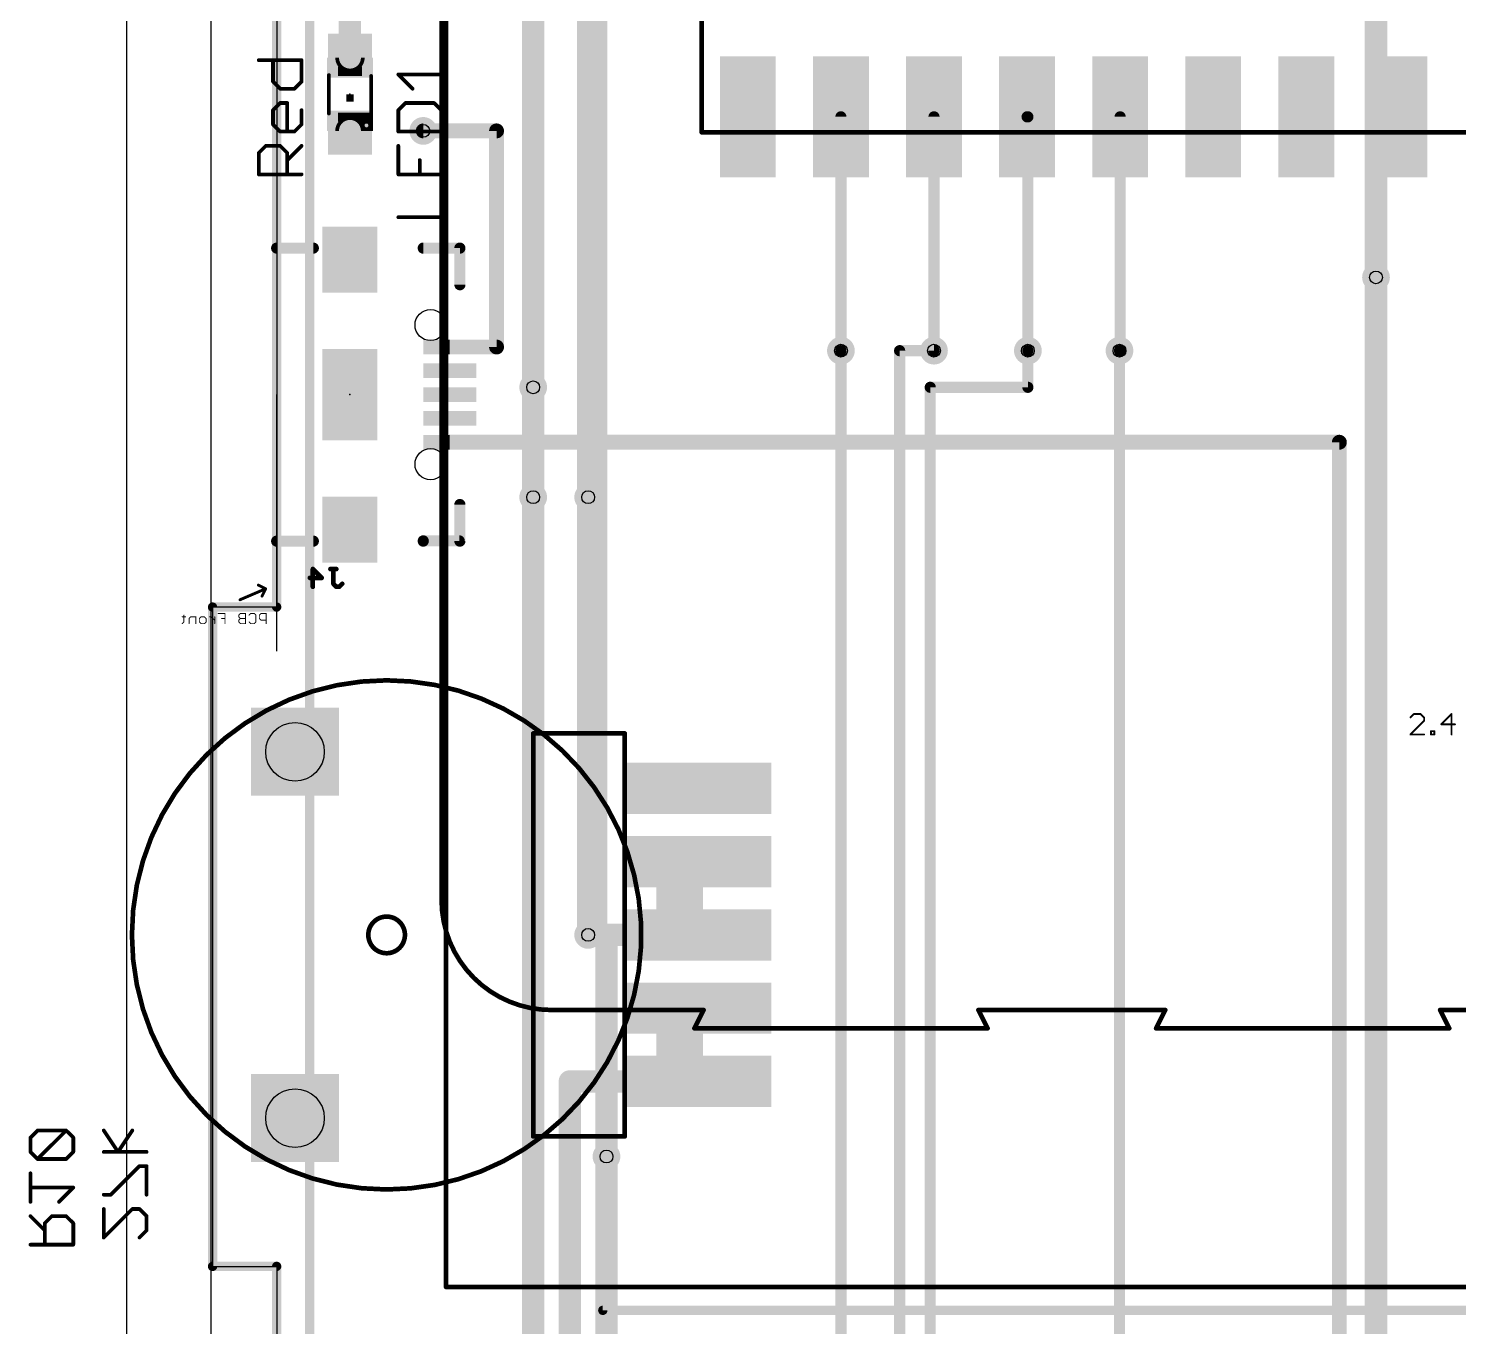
# Model space of a CAD drawing. Extents: x -7 to 74, y -4 to 123.
# Drawn here: x -6.77 to 32.25, y 64.36 to 99.79 of the extents above; entities that cross this region are included whole.
import ezdxf

# ---------------------------------------------------------------- set-up
doc = ezdxf.new("R2010")
doc.units = 0
for name, color, linetype in [('1', 14, 'CONTINUOUS'), ('16', 5, 'CONTINUOUS'), ('17', 94, 'CONTINUOUS'), ('18', 94, 'CONTINUOUS'), ('20', 178, 'CONTINUOUS'), ('21', 250, 'CONTINUOUS'), ('22', 250, 'CONTINUOUS'), ('23', 178, 'CONTINUOUS'), ('24', 178, 'CONTINUOUS'), ('25', 250, 'CONTINUOUS'), ('26', 250, 'CONTINUOUS'), ('27', 250, 'CONTINUOUS'), ('28', 250, 'CONTINUOUS'), ('44', 250, 'CONTINUOUS'), ('51', 214, 'CONTINUOUS'), ('52', 6, 'CONTINUOUS')]:
    doc.layers.add(name, color=color, linetype=linetype)

# ---------------------------------------------------------------- blocks, each defined once
blk = doc.blocks.new('RECT')
blk.add_solid([(-0.5, -0.5), (0.5, -0.5), (-0.5, 0.5), (0.5, 0.5)])
blk = doc.blocks.new('SQUAREP')
blk.add_solid([(-0.5, -0.5), (0.5, -0.5), (-0.5, 0.5), (0.5, 0.5)])
blk = doc.blocks.new('ROUNDP')
at = {"const_width": 0.5}
blk.add_lwpolyline([(0, -0.25, 1), (0, 0.25, 1), (0, -0.25)], format="xyb", dxfattribs=at)
blk = doc.blocks.new('ROUNDV')
at = {"const_width": 0.5}
blk.add_lwpolyline([(0, -0.25, 1), (0, 0.25, 1), (0, -0.25)], format="xyb", dxfattribs=at)

msp = doc.modelspace()

# ---------------------------------------------------------------- linework, layer by layer
at = {"layer": '1'}
for points, const_width in [([(0, 114), (0, 84)], 0.254), ([(30, 93), (30, 109)], 0.6096), ([(8.5, 87), (8.5, 103)], 0.6096), ([(2, 101), (2, 99.05)], 0.6096), ([(15.398, 91), (15.398, 53)], 0.3048), ([(17, 52), (17, 91)], 0.3048), ([(17, 91), (17.938, 91)], 0.3048), ([(20.5, 90), (20.5, 91)], 0.3048), ([(23, 91), (23, 51)], 0.3048), ([(7, 90), (7, 87)], 0.6096), ([(17.835, 40.875), (17.835, 90)], 0.3048), ([(17.835, 90), (20.5, 90)], 0.3048), ([(0, 84), (-1.75, 84)], 0.254), ([(-1.75, 84), (-1.75, 66)], 0.254), ([(9, 75.05), (8.5, 75.05)], 0.6096), ([(9, 69), (9, 75.05)], 0.6096), ([(-1.75, 66), (0, 66)], 0.254), ([(0, 66), (0, 0)], 0.254)]:
    msp.add_lwpolyline(points, dxfattribs=dict(at, const_width=const_width))
for points, const_width in [([(1.8476, 99.05, 1), (2.1524, 99.05)], 0.3048), ([(29.8476, 93, 1), (30.1524, 93)], 0.3048), ([(15.4742, 91, 1), (15.3218, 91)], 0.1524), ([(17.0762, 91, 1), (16.9238, 91)], 0.1524), ([(17, 91.0762, 1), (17, 90.9238)], 0.1524), ([(17.938, 90.9238, 1), (17.938, 91.0762)], 0.1524), ([(20.5762, 91, 1), (20.4238, 91)], 0.1524), ([(23.0762, 91, 1), (22.9238, 91)], 0.1524), ([(7.1524, 90, 1), (6.8476, 90)], 0.3048), ([(17.9112, 90, 1), (17.7588, 90)], 0.1524), ([(17.835, 90.0762, 1), (17.835, 89.9238)], 0.1524), ([(20.5, 89.9238, 1), (20.5, 90.0762)], 0.1524), ([(20.4238, 90, 1), (20.5762, 90)], 0.1524), ([(6.8476, 87, 1), (7.1524, 87)], 0.3048), ([(8.3476, 87, 1), (8.6524, 87)], 0.3048), ([(-1.75, 84.0635, 1), (-1.75, 83.9365)], 0.127), ([(-1.6865, 84, 1), (-1.8135, 84)], 0.127), ([(-0.0635, 84, 1), (0.0635, 84)], 0.127), ([(0, 83.9365, 1), (0, 84.0635)], 0.127), ([(8.5, 75.2024, 1), (8.5, 74.8976)], 0.3048), ([(9.1524, 75.05, 1), (8.8476, 75.05)], 0.3048), ([(9, 74.8976, 1), (9, 75.2024)], 0.3048), ([(8.8476, 69, 1), (9.1524, 69)], 0.3048), ([(-1.75, 66.0635, 1), (-1.75, 65.9365)], 0.127), ([(-1.8135, 66, 1), (-1.6865, 66)], 0.127), ([(0.0635, 66, 1), (-0.0635, 66)], 0.127), ([(0, 65.9365, 1), (0, 66.0635)], 0.127)]:
    msp.add_lwpolyline(points, format="xyb", dxfattribs=dict(at, const_width=const_width))
at = {"layer": '16'}
for points, const_width in [([(0, 114), (0, 84)], 0.254), ([(7, 105), (7, 90)], 0.6096), ([(4, 97), (6, 97)], 0.4064), ([(6, 97), (6, 91.1)], 0.4064), ([(15.398, 97.384), (15.398, 91)], 0.3048), ([(17.938, 97.384), (17.938, 91)], 0.3048), ([(20.5, 97.384), (20.478, 97.384)], 0.3048), ([(20.5, 91), (20.5, 97.384)], 0.3048), ([(23.018, 97.384), (23.018, 91)], 0.3048), ([(30, 48.35), (30, 93)], 0.6096), ([(6, 91.1), (4.725, 91.1)], 0.4064), ([(23.018, 91), (23, 91)], 0.3048), ([(29, 88.5), (4.725, 88.5)], 0.4064), ([(29, 48.35), (29, 88.5)], 0.4064), ([(7, 87), (7, 13)], 0.6096), ([(8.5, 75.05), (8.5, 87)], 0.6096), ([(0, 84), (-1.75, 84)], 0.254), ([(-1.75, 84), (-1.75, 66)], 0.254), ([(11, 75.05), (11, 77)], 1.27), ([(11, 75.05), (8.5, 75.05)], 0.6096), ([(11, 75), (11, 75.05)], 1.27), ([(11.5, 75.05), (11, 75.05)], 0.6096), ([(11, 71.05), (11, 73)], 1.27), ([(11, 71), (11, 71.05)], 1.27), ([(8, 71.05), (11, 71.05)], 0.6096), ([(8, 8.405), (8, 71.05)], 0.6096), ([(11.5, 71.05), (11, 71.05)], 0.6096), ([(9, 16), (9, 69)], 0.6096), ([(-1.75, 66), (0, 66)], 0.254), ([(0, 66), (0, 0)], 0.254)]:
    msp.add_lwpolyline(points, dxfattribs=dict(at, const_width=const_width))
for points, const_width in [([(4, 97.1016, 1), (4, 96.8984)], 0.2032), ([(6.1016, 97, 1), (5.8984, 97)], 0.2032), ([(6, 96.8984, 1), (6, 97.1016)], 0.2032), ([(15.4742, 97.384, 1), (15.3218, 97.384)], 0.1524), ([(18.0142, 97.384, 1), (17.8618, 97.384)], 0.1524), ([(20.478, 97.4602, 1), (20.478, 97.3078)], 0.1524), ([(20.5762, 97.384, 1), (20.4238, 97.384)], 0.1524), ([(20.5, 97.3078, 1), (20.5, 97.4602)], 0.1524), ([(23.0942, 97.384, 1), (22.9418, 97.384)], 0.1524), ([(30.1524, 93, 1), (29.8476, 93)], 0.3048), ([(4.725, 91.2016, 1), (4.725, 90.9984)], 0.2032), ([(5.8984, 91.1, 1), (6.1016, 91.1)], 0.2032), ([(6, 90.9984, 1), (6, 91.2016)], 0.2032), ([(15.3218, 91, 1), (15.4742, 91)], 0.1524), ([(17.8618, 91, 1), (18.0142, 91)], 0.1524), ([(20.4238, 91, 1), (20.5762, 91)], 0.1524), ([(23, 91.0762, 1), (23, 90.9238)], 0.1524), ([(22.9418, 91, 1), (23.0942, 91)], 0.1524), ([(23.018, 90.9238, 1), (23.018, 91.0762)], 0.1524), ([(6.8476, 90, 1), (7.1524, 90)], 0.3048), ([(4.725, 88.6016, 1), (4.725, 88.3984)], 0.2032), ([(29.1016, 88.5, 1), (28.8984, 88.5)], 0.2032), ([(29, 88.3984, 1), (29, 88.6016)], 0.2032), ([(7.1524, 87, 1), (6.8476, 87)], 0.3048), ([(8.6524, 87, 1), (8.3476, 87)], 0.3048), ([(-1.75, 84.0635, 1), (-1.75, 83.9365)], 0.127), ([(-1.6865, 84, 1), (-1.8135, 84)], 0.127), ([(-0.0635, 84, 1), (0.0635, 84)], 0.127), ([(0, 83.9365, 1), (0, 84.0635)], 0.127), ([(11.3175, 77, 1), (10.6825, 77)], 0.635), ([(8.5, 75.2024, 1), (8.5, 74.8976)], 0.3048), ([(11.3175, 75.05, 1), (10.6825, 75.05)], 0.635), ([(10.6825, 75.05, 1), (11.3175, 75.05)], 0.635), ([(10.6825, 75, 1), (11.3175, 75)], 0.635), ([(11, 75.2024, 1), (11, 74.8976)], 0.3048), ([(11, 74.8976, 1), (11, 75.2024)], 0.3048), ([(11.5, 74.8976, 1), (11.5, 75.2024)], 0.3048), ([(8.3476, 75.05, 1), (8.6524, 75.05)], 0.3048), ([(11.3175, 73, 1), (10.6825, 73)], 0.635), ([(11.3175, 71.05, 1), (10.6825, 71.05)], 0.635), ([(8, 71.2024, 1), (8, 70.8976)], 0.3048), ([(8.1524, 71.05, 1), (7.8476, 71.05)], 0.3048), ([(10.6825, 71.05, 1), (11.3175, 71.05)], 0.635), ([(10.6825, 71, 1), (11.3175, 71)], 0.635), ([(11, 71.2024, 1), (11, 70.8976)], 0.3048), ([(11, 70.8976, 1), (11, 71.2024)], 0.3048), ([(11.5, 70.8976, 1), (11.5, 71.2024)], 0.3048), ([(9.1524, 69, 1), (8.8476, 69)], 0.3048), ([(-1.75, 66.0635, 1), (-1.75, 65.9365)], 0.127), ([(-1.8135, 66, 1), (-1.6865, 66)], 0.127), ([(0.0635, 66, 1), (-0.0635, 66)], 0.127), ([(0, 65.9365, 1), (0, 66.0635)], 0.127)]:
    msp.add_lwpolyline(points, format="xyb", dxfattribs=dict(at, const_width=const_width))
at = {"layer": '20'}
for p, q in [((0, 114), (0, 84)), ((-1.75, 84), (-1.75, 66)), ((0, 84), (-1.75, 84)), ((-1.75, 66), (0, 66)), ((0, 66), (0, 49.3))]:
    msp.add_line(p, q, dxfattribs=at)
for centre in [(4.2, 91.7), (4.2, 87.9)]:
    msp.add_circle(centre, 0.425, dxfattribs=at)
at = {"layer": '21', "const_width": 0.127}
for points in [[(4.62, 65.44), (4.62, 108.16)], [(64.88, 65.44), (4.62, 65.44)]]:
    msp.add_lwpolyline(points, dxfattribs=at)
at = {"layer": '21', "const_width": 0.0635}
for points in [[(4.62, 65.4718, 1), (4.62, 65.4082)], [(4.5883, 65.44, 1), (4.6517, 65.44)]]:
    msp.add_lwpolyline(points, format="xyb", dxfattribs=at)
at = {"layer": '22'}
for points, const_width in [([(11.6, 96.96), (11.6, 102.04)], 0.127), ([(4.5, 76), (4.5, 100)], 0.127), ([(59.86, 96.96), (11.6, 96.96)], 0.127), ([(1, 93.8), (0, 93.8)], 0.3048), ([(4, 93.8), (5, 93.8)], 0.3048), ([(5, 93.8), (5, 92.8)], 0.3048), ([(5, 85.8), (5, 86.8)], 0.3048), ([(1, 85.8), (0, 85.8)], 0.3048), ([(4.982, 85.8071), (4, 85.8071)], 0.3048), ([(4, 85.8071), (4, 85.8)], 0.3048), ([(9.5, 80.55), (7, 80.55)], 0.127), ([(7, 80.55), (7, 69.55)], 0.127), ([(9.5, 69.55), (9.5, 80.55)], 0.127), ([(11.65, 73), (7.5, 73)], 0.127), ([(11.4, 72.5), (11.65, 73)], 0.127), ([(19.15, 73), (19.4, 72.5)], 0.127), ([(24.25, 73), (19.15, 73)], 0.127), ([(24, 72.5), (24.25, 73)], 0.127), ([(55.15, 73), (31.75, 73)], 0.127), ([(31.75, 73), (32, 72.5)], 0.127), ([(19.4, 72.5), (11.4, 72.5)], 0.127), ([(32, 72.5), (24, 72.5)], 0.127), ([(7, 69.55), (9.5, 69.55)], 0.127)]:
    msp.add_lwpolyline(points, dxfattribs=dict(at, const_width=const_width))
for points, const_width in [([(11.6, 96.9918, 1), (11.6, 96.9283)], 0.0635), ([(11.5683, 96.96, 1), (11.6318, 96.96)], 0.0635), ([(0, 93.8762, 1), (0, 93.7238)], 0.1524), ([(1, 93.7238, 1), (1, 93.8762)], 0.1524), ([(4, 93.8762, 1), (4, 93.7238)], 0.1524), ([(5.0762, 93.8, 1), (4.9238, 93.8)], 0.1524), ([(5, 93.7238, 1), (5, 93.8762)], 0.1524), ([(4.9238, 92.8, 1), (5.0762, 92.8)], 0.1524), ([(5.0762, 86.8, 1), (4.9238, 86.8)], 0.1524), ([(0, 85.8762, 1), (0, 85.7238)], 0.1524), ([(1, 85.7238, 1), (1, 85.8762)], 0.1524), ([(4, 85.8833, 1), (4, 85.7309)], 0.1524), ([(4.0762, 85.8071, 1), (3.9238, 85.8071)], 0.1524), ([(3.9238, 85.8, 1), (4.0762, 85.8)], 0.1524), ([(4.9238, 85.8, 1), (5.0762, 85.8)], 0.1524), ([(4.982, 85.7309, 1), (4.982, 85.8833)], 0.1524), ([(3, 68.1, 1), (3, 82, 1), (3, 68.1)], 0.127), ([(7, 80.5817, 1), (7, 80.5182)], 0.0635), ([(7.0317, 80.55, 1), (6.9683, 80.55)], 0.0635), ([(9.5318, 80.55, 1), (9.4682, 80.55)], 0.0635), ([(9.5, 80.5182, 1), (9.5, 80.5817)], 0.0635), ([(4.5, 76, 0.4142), (7.5, 73)], 0.127), ([(4.5317, 76, 1), (4.4683, 76)], 0.0635), ([(4.4683, 76, 1), (4.5317, 76)], 0.0635), ([(3, 74.55, 1), (3, 75.55, 1), (3, 74.55)], 0.127), ([(7.5, 73.0318, 1), (7.5, 72.9682)], 0.0635), ([(7.5, 72.9682, 1), (7.5, 73.0318)], 0.0635), ([(11.6784, 72.9858, 1), (11.6216, 73.0142)], 0.0635), ([(11.65, 72.9682, 1), (11.65, 73.0318)], 0.0635), ([(19.15, 73.0318, 1), (19.15, 72.9682)], 0.0635), ([(19.1784, 73.0142, 1), (19.1216, 72.9858)], 0.0635), ([(24.2784, 72.9858, 1), (24.2216, 73.0142)], 0.0635), ([(24.25, 72.9682, 1), (24.25, 73.0318)], 0.0635), ([(31.75, 73.0318, 1), (31.75, 72.9682)], 0.0635), ([(31.7784, 73.0142, 1), (31.7216, 72.9858)], 0.0635), ([(11.4, 72.5318, 1), (11.4, 72.4682)], 0.0635), ([(11.3716, 72.5142, 1), (11.4284, 72.4858)], 0.0635), ([(19.3716, 72.4858, 1), (19.4284, 72.5142)], 0.0635), ([(19.4, 72.4682, 1), (19.4, 72.5318)], 0.0635), ([(24, 72.5318, 1), (24, 72.4682)], 0.0635), ([(23.9716, 72.5142, 1), (24.0284, 72.4858)], 0.0635), ([(31.9716, 72.4858, 1), (32.0284, 72.5142)], 0.0635), ([(32, 72.4682, 1), (32, 72.5318)], 0.0635), ([(7, 69.5817, 1), (7, 69.5182)], 0.0635), ([(6.9683, 69.55, 1), (7.0317, 69.55)], 0.0635), ([(9.4682, 69.55, 1), (9.5318, 69.55)], 0.0635), ([(9.5, 69.5182, 1), (9.5, 69.5817)], 0.0635)]:
    msp.add_lwpolyline(points, format="xyb", dxfattribs=dict(at, const_width=const_width))
at = {"layer": '23'}
msp.add_point((2, 98), dxfattribs=at)
at = {"layer": '24'}
for p in [(2, 89.8), (9.5, 75.05)]:
    msp.add_point(p, dxfattribs=at)
at = {"layer": '25'}
for points, const_width in [([(4.4892, 98.1514), (4.4892, 98.931)], 0.1016), ([(3.7096, 98.1514), (3.3198, 98.5412)], 0.1016), ([(3.3198, 98.5412), (4.4892, 98.5412)], 0.1016), ([(3.5147, 97.7616), (3.3198, 97.5667)], 0.1016), ([(3.3198, 97.5667), (3.3198, 96.982)], 0.1016), ([(4.2943, 97.7616), (3.5147, 97.7616)], 0.1016), ([(4.4892, 97.5667), (4.2943, 97.7616)], 0.1016), ([(4.4892, 96.982), (4.4892, 97.5667)], 0.1016), ([(3.3198, 96.982), (4.4892, 96.982)], 0.1016), ([(3.3198, 96.5922), (3.3198, 95.8126)], 0.1016), ([(4.4892, 95.8126), (4.4892, 96.5922)], 0.1016), ([(3.9045, 95.8126), (3.9045, 96.2024)], 0.1016), ([(3.3198, 95.8126), (4.4892, 95.8126)], 0.1016), ([(4.4892, 94.6432), (4.4892, 95.4228)], 0.1016), ([(3.3198, 94.6432), (4.4892, 94.6432)], 0.1016), ([(31.033, 81.0799), (30.9398, 80.9867)], 0.0508), ([(30.9398, 80.5206), (31.3126, 80.8935)], 0.0508), ([(31.2194, 81.0799), (31.033, 81.0799)], 0.0508), ([(31.3126, 80.9867), (31.2194, 81.0799)], 0.0508), ([(31.3126, 80.8935), (31.3126, 80.9867)], 0.0508), ([(32.0614, 81.0799), (31.7817, 80.8002)], 0.0508), ([(31.7817, 80.8002), (32.1546, 80.8002)], 0.0508), ([(32.0614, 80.5206), (32.0614, 81.0799)], 0.0508), ([(31.3126, 80.5206), (30.9398, 80.5206)], 0.0508), ([(31.5011, 80.5206), (31.5011, 80.6138)], 0.0508), ([(31.5011, 80.6138), (31.5943, 80.6138)], 0.0508), ([(31.5943, 80.5206), (31.5011, 80.5206)], 0.0508), ([(31.5943, 80.6138), (31.5943, 80.5206)], 0.0508)]:
    msp.add_lwpolyline(points, dxfattribs=dict(at, const_width=const_width))
for points, const_width in [([(4.5146, 98.931, 1), (4.4638, 98.931)], 0.0508), ([(3.3378, 98.5592, 1), (3.3018, 98.5232)], 0.0508), ([(3.3198, 98.5666, 1), (3.3198, 98.5158)], 0.0508), ([(4.4892, 98.5158, 1), (4.4892, 98.5666)], 0.0508), ([(3.6916, 98.1334, 1), (3.7276, 98.1694)], 0.0508), ([(4.4638, 98.1514, 1), (4.5146, 98.1514)], 0.0508), ([(3.3018, 97.5847, 1), (3.3378, 97.5487)], 0.0508), ([(3.3452, 97.5667, 1), (3.2944, 97.5667)], 0.0508), ([(3.5147, 97.787, 1), (3.5147, 97.7362)], 0.0508), ([(3.5327, 97.7436, 1), (3.4967, 97.7796)], 0.0508), ([(4.3123, 97.7796, 1), (4.2763, 97.7436)], 0.0508), ([(4.2943, 97.7362, 1), (4.2943, 97.787)], 0.0508), ([(4.5146, 97.5667, 1), (4.4638, 97.5667)], 0.0508), ([(4.4712, 97.5487, 1), (4.5072, 97.5847)], 0.0508), ([(3.3198, 97.0074, 1), (3.3198, 96.9566)], 0.0508), ([(3.2944, 96.982, 1), (3.3452, 96.982)], 0.0508), ([(4.4638, 96.982, 1), (4.5146, 96.982)], 0.0508), ([(4.4892, 96.9566, 1), (4.4892, 97.0074)], 0.0508), ([(3.3452, 96.5922, 1), (3.2944, 96.5922)], 0.0508), ([(4.5146, 96.5922, 1), (4.4638, 96.5922)], 0.0508), ([(3.9299, 96.2024, 1), (3.8791, 96.2024)], 0.0508), ([(3.3198, 95.838, 1), (3.3198, 95.7872)], 0.0508), ([(3.2944, 95.8126, 1), (3.3452, 95.8126)], 0.0508), ([(3.8791, 95.8126, 1), (3.9299, 95.8126)], 0.0508), ([(4.4638, 95.8126, 1), (4.5146, 95.8126)], 0.0508), ([(4.4892, 95.7872, 1), (4.4892, 95.838)], 0.0508), ([(4.5146, 95.4228, 1), (4.4638, 95.4228)], 0.0508), ([(3.3198, 94.6686, 1), (3.3198, 94.6178)], 0.0508), ([(4.4638, 94.6432, 1), (4.5146, 94.6432)], 0.0508), ([(4.4892, 94.6178, 1), (4.4892, 94.6686)], 0.0508), ([(30.9308, 80.9956, 1), (30.9487, 80.9777)], 0.0254), ([(31.033, 81.0926, 1), (31.033, 81.0672)], 0.0254), ([(31.042, 81.0709, 1), (31.024, 81.0889)], 0.0254), ([(31.2284, 81.0889, 1), (31.2104, 81.0709)], 0.0254), ([(31.2194, 81.0672, 1), (31.2194, 81.0926)], 0.0254), ([(31.3253, 80.9867, 1), (31.2999, 80.9867)], 0.0254), ([(31.2999, 80.8935, 1), (31.3253, 80.8935)], 0.0254), ([(31.3036, 80.9777, 1), (31.3216, 80.9956)], 0.0254), ([(31.3216, 80.8845, 1), (31.3036, 80.9024)], 0.0254), ([(31.7817, 80.8129, 1), (31.7817, 80.7875)], 0.0254), ([(31.7728, 80.8092, 1), (31.7907, 80.7913)], 0.0254), ([(32.0741, 81.0799, 1), (32.0487, 81.0799)], 0.0254), ([(32.0703, 81.0709, 1), (32.0524, 81.0889)], 0.0254), ([(32.1546, 80.7875, 1), (32.1546, 80.8129)], 0.0254), ([(30.9398, 80.5333, 1), (30.9398, 80.5079)], 0.0254), ([(30.9308, 80.5296, 1), (30.9487, 80.5116)], 0.0254), ([(31.3126, 80.5079, 1), (31.3126, 80.5333)], 0.0254), ([(31.5138, 80.6138, 1), (31.4884, 80.6138)], 0.0254), ([(31.5011, 80.6265, 1), (31.5011, 80.6011)], 0.0254), ([(31.5011, 80.5333, 1), (31.5011, 80.5079)], 0.0254), ([(31.4884, 80.5206, 1), (31.5138, 80.5206)], 0.0254), ([(31.607, 80.6138, 1), (31.5816, 80.6138)], 0.0254), ([(31.5816, 80.5206, 1), (31.607, 80.5206)], 0.0254), ([(31.5943, 80.6011, 1), (31.5943, 80.6265)], 0.0254), ([(31.5943, 80.5079, 1), (31.5943, 80.5333)], 0.0254), ([(32.0487, 80.5206, 1), (32.0741, 80.5206)], 0.0254)]:
    msp.add_lwpolyline(points, format="xyb", dxfattribs=dict(at, const_width=const_width))
at = {"layer": '26'}
for points, const_width in [([(0.9863, 84.5549), (0.9863, 85.0379)], 0.127), ([(0.9863, 85.0379), (1.2278, 84.7964)], 0.127), ([(1.6281, 85.0379), (1.4671, 85.0379)], 0.127), ([(1.5476, 84.6354), (1.5476, 85.0379)], 0.127), ([(1.2278, 84.7964), (0.9058, 84.7964)], 0.127), ([(1.6281, 84.5549), (1.5476, 84.6354)], 0.127), ([(1.7891, 84.6354), (1.7086, 84.5549)], 0.127), ([(1.7086, 84.5549), (1.6281, 84.5549)], 0.127), ([(-6.5243, 69.711), (-6.7192, 69.5161)], 0.1016), ([(-6.7192, 69.5161), (-6.7192, 69.1263)], 0.1016), ([(-5.7447, 69.711), (-6.5243, 69.711)], 0.1016), ([(-6.5243, 68.9314), (-5.7447, 69.711)], 0.1016), ([(-5.5498, 69.5161), (-5.7447, 69.711)], 0.1016), ([(-5.5498, 69.1263), (-5.5498, 69.5161)], 0.1016), ([(-6.7192, 69.1263), (-6.5243, 68.9314)], 0.1016), ([(-5.7447, 68.9314), (-5.5498, 69.1263)], 0.1016), ([(-6.5243, 68.9314), (-5.7447, 68.9314)], 0.1016), ([(-6.7192, 67.762), (-6.7192, 68.5416)], 0.1016), ([(-5.5498, 68.1518), (-6.7192, 68.1518)], 0.1016), ([(-5.9396, 67.762), (-5.5498, 68.1518)], 0.1016), ([(-6.3294, 66.9824), (-6.7192, 67.3722)], 0.1016), ([(-6.1345, 67.3722), (-6.3294, 67.1773)], 0.1016), ([(-6.3294, 67.1773), (-6.3294, 66.5926)], 0.1016), ([(-5.7447, 67.3722), (-6.1345, 67.3722)], 0.1016), ([(-5.5498, 67.1773), (-5.7447, 67.3722)], 0.1016), ([(-5.5498, 66.5926), (-5.5498, 67.1773)], 0.1016), ([(-6.7192, 66.5926), (-5.5498, 66.5926)], 0.1016)]:
    msp.add_lwpolyline(points, dxfattribs=dict(at, const_width=const_width))
for points, const_width in [([(1.0181, 85.0379, 1), (0.9546, 85.0379)], 0.0635), ([(1.0088, 85.0604, 1), (0.9639, 85.0155)], 0.0635), ([(1.4671, 85.0697, 1), (1.4671, 85.0062)], 0.0635), ([(1.5794, 85.0379, 1), (1.5159, 85.0379)], 0.0635), ([(1.6281, 85.0062, 1), (1.6281, 85.0697)], 0.0635), ([(0.9058, 84.8282, 1), (0.9058, 84.7647)], 0.0635), ([(1.2054, 84.774, 1), (1.2503, 84.8189)], 0.0635), ([(1.2278, 84.7647, 1), (1.2278, 84.8282)], 0.0635), ([(1.5701, 84.6579, 1), (1.5252, 84.6129)], 0.0635), ([(1.8116, 84.6129, 1), (1.7667, 84.6579)], 0.0635), ([(0.9546, 84.5549, 1), (1.0181, 84.5549)], 0.0635), ([(1.5159, 84.6354, 1), (1.5794, 84.6354)], 0.0635), ([(1.6281, 84.5867, 1), (1.6281, 84.5232)], 0.0635), ([(1.6057, 84.5324, 1), (1.6506, 84.5774)], 0.0635), ([(1.6862, 84.5774, 1), (1.7311, 84.5324)], 0.0635), ([(1.7086, 84.5232, 1), (1.7086, 84.5867)], 0.0635), ([(-6.7372, 69.5341, 1), (-6.7012, 69.4981)], 0.0508), ([(-6.6938, 69.5161, 1), (-6.7446, 69.5161)], 0.0508), ([(-6.5243, 69.7364, 1), (-6.5243, 69.6856)], 0.0508), ([(-6.5063, 69.693, 1), (-6.5423, 69.729)], 0.0508), ([(-5.7267, 69.729, 1), (-5.7627, 69.693)], 0.0508), ([(-5.7267, 69.693, 1), (-5.7627, 69.729)], 0.0508), ([(-5.7447, 69.6856, 1), (-5.7447, 69.7364)], 0.0508), ([(-5.5244, 69.5161, 1), (-5.5752, 69.5161)], 0.0508), ([(-5.5678, 69.4981, 1), (-5.5318, 69.5341)], 0.0508), ([(-6.7012, 69.1443, 1), (-6.7372, 69.1083)], 0.0508), ([(-6.7446, 69.1263, 1), (-6.6938, 69.1263)], 0.0508), ([(-5.5752, 69.1263, 1), (-5.5244, 69.1263)], 0.0508), ([(-5.5318, 69.1083, 1), (-5.5678, 69.1443)], 0.0508), ([(-6.5423, 68.9494, 1), (-6.5063, 68.9134)], 0.0508), ([(-6.5243, 68.9568, 1), (-6.5243, 68.906)], 0.0508), ([(-6.5423, 68.9134, 1), (-6.5063, 68.9494)], 0.0508), ([(-5.7627, 68.9494, 1), (-5.7267, 68.9134)], 0.0508), ([(-5.7447, 68.906, 1), (-5.7447, 68.9568)], 0.0508), ([(-6.6938, 68.5416, 1), (-6.7446, 68.5416)], 0.0508), ([(-6.7192, 68.1772, 1), (-6.7192, 68.1264)], 0.0508), ([(-5.5318, 68.1338, 1), (-5.5678, 68.1698)], 0.0508), ([(-5.5498, 68.1264, 1), (-5.5498, 68.1772)], 0.0508), ([(-6.7446, 67.762, 1), (-6.6938, 67.762)], 0.0508), ([(-5.9576, 67.78, 1), (-5.9216, 67.744)], 0.0508), ([(-6.7012, 67.3902, 1), (-6.7372, 67.3542)], 0.0508), ([(-6.3474, 67.1953, 1), (-6.3114, 67.1593)], 0.0508), ([(-6.304, 67.1773, 1), (-6.3548, 67.1773)], 0.0508), ([(-6.1345, 67.3976, 1), (-6.1345, 67.3468)], 0.0508), ([(-6.1165, 67.3542, 1), (-6.1525, 67.3902)], 0.0508), ([(-5.7267, 67.3902, 1), (-5.7627, 67.3542)], 0.0508), ([(-5.7447, 67.3468, 1), (-5.7447, 67.3976)], 0.0508), ([(-5.5244, 67.1773, 1), (-5.5752, 67.1773)], 0.0508), ([(-5.5678, 67.1593, 1), (-5.5318, 67.1953)], 0.0508), ([(-6.3474, 66.9644, 1), (-6.3114, 67.0004)], 0.0508), ([(-6.7192, 66.618, 1), (-6.7192, 66.5672)], 0.0508), ([(-6.3548, 66.5926, 1), (-6.304, 66.5926)], 0.0508), ([(-5.5752, 66.5926, 1), (-5.5244, 66.5926)], 0.0508), ([(-5.5498, 66.5672, 1), (-5.5498, 66.618)], 0.0508)]:
    msp.add_lwpolyline(points, format="xyb", dxfattribs=dict(at, const_width=const_width))
at = {"layer": '27', "const_width": 0.1016}
for points in [[(-0.4902, 98.931), (0.6792, 98.931)], [(-0.1004, 98.3463), (-0.1004, 98.931)], [(0.6792, 98.931), (0.6792, 98.3463)], [(0.0945, 98.1514), (-0.1004, 98.3463)], [(0.6792, 98.3463), (0.4843, 98.1514)], [(0.4843, 98.1514), (0.0945, 98.1514)], [(-0.1004, 97.5667), (0.0945, 97.7616)], [(-0.1004, 97.1769), (-0.1004, 97.5667)], [(0.0945, 97.7616), (0.2894, 97.7616)], [(0.2894, 97.7616), (0.2894, 96.982)], [(0.6792, 97.5667), (0.6792, 97.1769)], [(0.0945, 96.982), (-0.1004, 97.1769)], [(0.6792, 97.1769), (0.4843, 96.982)], [(0.4843, 96.982), (0.0945, 96.982)], [(-0.4902, 96.3973), (-0.2953, 96.5922)], [(-0.4902, 95.8126), (-0.4902, 96.3973)], [(-0.2953, 96.5922), (0.0945, 96.5922)], [(0.0945, 96.5922), (0.2894, 96.3973)], [(0.2894, 96.2024), (0.6792, 96.5922)], [(0.2894, 96.3973), (0.2894, 95.8126)], [(0.6792, 95.8126), (-0.4902, 95.8126)]]:
    msp.add_lwpolyline(points, dxfattribs=at)
at = {"layer": '27', "const_width": 0.0508}
for points in [[(-0.4902, 98.9564, 1), (-0.4902, 98.9056)], [(-0.075, 98.931, 1), (-0.1258, 98.931)], [(0.7046, 98.931, 1), (0.6538, 98.931)], [(0.6792, 98.9056, 1), (0.6792, 98.9564)], [(-0.0824, 98.3643, 1), (-0.1184, 98.3283)], [(-0.1258, 98.3463, 1), (-0.075, 98.3463)], [(0.6538, 98.3463, 1), (0.7046, 98.3463)], [(0.6972, 98.3283, 1), (0.6612, 98.3643)], [(0.0945, 98.1768, 1), (0.0945, 98.126)], [(0.0765, 98.1334, 1), (0.1125, 98.1694)], [(0.4663, 98.1694, 1), (0.5023, 98.1334)], [(0.4843, 98.126, 1), (0.4843, 98.1768)], [(-0.1184, 97.5847, 1), (-0.0824, 97.5487)], [(-0.075, 97.5667, 1), (-0.1258, 97.5667)], [(0.0945, 97.787, 1), (0.0945, 97.7362)], [(0.1125, 97.7436, 1), (0.0765, 97.7796)], [(0.3148, 97.7616, 1), (0.264, 97.7616)], [(0.2894, 97.7362, 1), (0.2894, 97.787)], [(0.7046, 97.5667, 1), (0.6538, 97.5667)], [(-0.0824, 97.1949, 1), (-0.1184, 97.1589)], [(-0.1258, 97.1769, 1), (-0.075, 97.1769)], [(0.6538, 97.1769, 1), (0.7046, 97.1769)], [(0.6972, 97.1589, 1), (0.6612, 97.1949)], [(0.0945, 97.0074, 1), (0.0945, 96.9566)], [(0.0765, 96.964, 1), (0.1125, 97)], [(0.264, 96.982, 1), (0.3148, 96.982)], [(0.4663, 97, 1), (0.5023, 96.964)], [(0.4843, 96.9566, 1), (0.4843, 97.0074)], [(-0.5082, 96.4153, 1), (-0.4722, 96.3793)], [(-0.4648, 96.3973, 1), (-0.5156, 96.3973)], [(-0.2953, 96.6176, 1), (-0.2953, 96.5668)], [(-0.2773, 96.5742, 1), (-0.3133, 96.6102)], [(0.1125, 96.6102, 1), (0.0765, 96.5742)], [(0.0945, 96.5668, 1), (0.0945, 96.6176)], [(0.3148, 96.3973, 1), (0.264, 96.3973)], [(0.2714, 96.3793, 1), (0.3074, 96.4153)], [(0.6972, 96.5742, 1), (0.6612, 96.6102)], [(0.2714, 96.2204, 1), (0.3074, 96.1844)], [(-0.4902, 95.838, 1), (-0.4902, 95.7872)], [(-0.5156, 95.8126, 1), (-0.4648, 95.8126)], [(0.264, 95.8126, 1), (0.3148, 95.8126)], [(0.6792, 95.7872, 1), (0.6792, 95.838)]]:
    msp.add_lwpolyline(points, format="xyb", dxfattribs=at)
at = {"layer": '28', "const_width": 0.1016}
for points in [[(-4.7192, 69.711), (-4.3294, 69.1263)], [(-4.3294, 69.1263), (-3.9396, 69.711)], [(-4.7192, 69.1263), (-3.5498, 69.1263)], [(-3.7447, 68.7365), (-4.5243, 67.9569)], [(-3.5498, 68.7365), (-3.7447, 68.7365)], [(-3.5498, 67.9569), (-3.5498, 68.7365)], [(-4.5243, 67.9569), (-4.7192, 67.9569)], [(-4.7192, 67.5671), (-4.7192, 66.7875)], [(-4.7192, 66.7875), (-3.9396, 67.5671)], [(-3.9396, 67.5671), (-3.7447, 67.5671)], [(-3.7447, 67.5671), (-3.5498, 67.3722)], [(-3.5498, 67.3722), (-3.5498, 66.9824)], [(-3.5498, 66.9824), (-3.7447, 66.7875)]]:
    msp.add_lwpolyline(points, dxfattribs=at)
at = {"layer": '28', "const_width": 0.0508}
for points in [[(-4.6981, 69.7251, 1), (-4.7403, 69.6969)], [(-3.9185, 69.6969, 1), (-3.9607, 69.7251)], [(-4.7192, 69.1517, 1), (-4.7192, 69.1009)], [(-4.3505, 69.1404, 1), (-4.3083, 69.1122)], [(-4.3505, 69.1122, 1), (-4.3083, 69.1404)], [(-3.5498, 69.1009, 1), (-3.5498, 69.1517)], [(-3.7447, 68.7619, 1), (-3.7447, 68.7111)], [(-3.7267, 68.7185, 1), (-3.7627, 68.7545)], [(-3.5244, 68.7365, 1), (-3.5752, 68.7365)], [(-3.5498, 68.7111, 1), (-3.5498, 68.7619)], [(-4.7192, 67.9823, 1), (-4.7192, 67.9315)], [(-4.5423, 67.9749, 1), (-4.5063, 67.9389)], [(-4.5243, 67.9315, 1), (-4.5243, 67.9823)], [(-3.5752, 67.9569, 1), (-3.5244, 67.9569)], [(-4.6938, 67.5671, 1), (-4.7446, 67.5671)], [(-3.9396, 67.5925, 1), (-3.9396, 67.5417)], [(-3.9216, 67.5491, 1), (-3.9576, 67.5851)], [(-3.7267, 67.5851, 1), (-3.7627, 67.5491)], [(-3.7447, 67.5417, 1), (-3.7447, 67.5925)], [(-3.5244, 67.3722, 1), (-3.5752, 67.3722)], [(-3.5678, 67.3542, 1), (-3.5318, 67.3902)], [(-4.7372, 66.8055, 1), (-4.7012, 66.7695)], [(-4.7446, 66.7875, 1), (-4.6938, 66.7875)], [(-3.7627, 66.8055, 1), (-3.7267, 66.7695)], [(-3.5752, 66.9824, 1), (-3.5244, 66.9824)], [(-3.5318, 66.9644, 1), (-3.5678, 67.0004)]]:
    msp.add_lwpolyline(points, format="xyb", dxfattribs=at)
at = {"layer": '44'}
for centre, radius in [((4, 97), 0.175), ((30, 93), 0.175), ((15.398, 91), 0.175), ((17.938, 91), 0.175), ((20.5, 91), 0.175), ((23, 91), 0.175), ((7, 90), 0.175), ((7, 87), 0.175), ((8.5, 87), 0.175), ((0.5, 80.05), 0.8), ((8.5, 75.05), 0.175), ((0.5, 70.05), 0.8), ((9, 69), 0.175)]:
    msp.add_circle(centre, radius, dxfattribs=at)
at = {"layer": '51'}
for p, q in [((-4.1, 122.55), (-4.1, -4.1)), ((-1.8, 120.25), (-1.8, -1.5))]:
    msp.add_line(p, q, dxfattribs=at)
for points, const_width in [([(0.9, 114.3), (0.9, 57.3)], 0.254), ([(8.9, 108.8), (8.9, 64.8)], 0.254), ([(1.425, 97.475), (1.425, 98.525)], 0.1016), ([(2.575, 98.5), (2.575, 97.075)], 0.1016), ([(59.6, 64.8), (8.9, 64.8)], 0.254)]:
    msp.add_lwpolyline(points, dxfattribs=dict(at, const_width=const_width))
for points, const_width in [([(1.65, 99, 1), (2.35, 99)], 0.1016), ([(1.4504, 98.525, 1), (1.3996, 98.525)], 0.0508), ([(2.6004, 98.5, 1), (2.5496, 98.5)], 0.0508), ([(1.3996, 97.475, 1), (1.4504, 97.475)], 0.0508), ([(2.35, 97, 1), (1.65, 97)], 0.1016), ([(2.45, 97.047, 1), (2.45, 97.253, 1), (2.45, 97.047)], 0.1016), ([(2.5496, 97.075, 1), (2.6004, 97.075)], 0.0508), ([(8.9, 64.8635, 1), (8.9, 64.7365)], 0.127), ([(8.8365, 64.8, 1), (8.9635, 64.8)], 0.127)]:
    msp.add_lwpolyline(points, format="xyb", dxfattribs=dict(at, const_width=const_width))
at = {"layer": '52'}
msp.add_line((0, 82.8), (0, 89.8), dxfattribs=at)
for points, const_width in [([(-1, 84.2), (-0.3, 84.5)], 0.08), ([(-0.3, 84.5), (-0.5, 84.6)], 0.08), ([(-0.3, 84.5), (-0.4, 84.3)], 0.08), ([(-2.4856, 83.7343), (-2.5788, 83.7343)], 0.0254), ([(-2.5322, 83.5945), (-2.5788, 83.5479)], 0.0254), ([(-2.5322, 83.7809), (-2.5322, 83.5945)], 0.0254), ([(-2.3447, 83.7343), (-2.3914, 83.6877)], 0.0254), ([(-2.3914, 83.6877), (-2.3914, 83.5479)], 0.0254), ([(-2.2049, 83.7343), (-2.3447, 83.7343)], 0.0254), ([(-2.2049, 83.5479), (-2.2049, 83.7343)], 0.0254), ([(-2.1107, 83.6877), (-2.0641, 83.7343)], 0.0254), ([(-2.1107, 83.5945), (-2.1107, 83.6877)], 0.0254), ([(-2.0641, 83.5479), (-2.1107, 83.5945)], 0.0254), ([(-2.0641, 83.7343), (-1.9709, 83.7343)], 0.0254), ([(-1.9709, 83.5479), (-2.0641, 83.5479)], 0.0254), ([(-1.9709, 83.7343), (-1.9243, 83.6877)], 0.0254), ([(-1.9243, 83.5945), (-1.9709, 83.5479)], 0.0254), ([(-1.9243, 83.6877), (-1.9243, 83.5945)], 0.0254), ([(-1.7836, 83.7343), (-1.8302, 83.7343)], 0.0254), ([(-1.6904, 83.6411), (-1.7836, 83.7343)], 0.0254), ([(-1.6904, 83.5479), (-1.6904, 83.7343)], 0.0254), ([(-1.4097, 83.8275), (-1.5962, 83.8275)], 0.0254), ([(-1.4097, 83.6877), (-1.503, 83.6877)], 0.0254), ([(-1.4097, 83.5479), (-1.4097, 83.8275)], 0.0254), ([(-0.9883, 83.8275), (-1.0349, 83.7809)], 0.0254), ([(-1.0349, 83.7809), (-1.0349, 83.7343)], 0.0254), ([(-1.0349, 83.7343), (-0.9883, 83.6877)], 0.0254), ([(-0.9883, 83.6877), (-1.0349, 83.6411)], 0.0254), ([(-1.0349, 83.6411), (-1.0349, 83.5945)], 0.0254), ([(-1.0349, 83.5945), (-0.9883, 83.5479)], 0.0254), ([(-0.8484, 83.8275), (-0.9883, 83.8275)], 0.0254), ([(-0.8484, 83.6877), (-0.9883, 83.6877)], 0.0254), ([(-0.9883, 83.5479), (-0.8484, 83.5479)], 0.0254), ([(-0.8484, 83.5479), (-0.8484, 83.8275)], 0.0254), ([(-0.7542, 83.7809), (-0.7076, 83.8275)], 0.0254), ([(-0.7076, 83.5479), (-0.7542, 83.5945)], 0.0254), ([(-0.7076, 83.8275), (-0.6144, 83.8275)], 0.0254), ([(-0.6144, 83.5479), (-0.7076, 83.5479)], 0.0254), ([(-0.6144, 83.8275), (-0.5678, 83.7809)], 0.0254), ([(-0.5678, 83.5945), (-0.6144, 83.5479)], 0.0254), ([(-0.5678, 83.7809), (-0.5678, 83.5945)], 0.0254), ([(-0.4269, 83.8275), (-0.4736, 83.7809)], 0.0254), ([(-0.4736, 83.7809), (-0.4736, 83.6877)], 0.0254), ([(-0.4736, 83.6877), (-0.4269, 83.6411)], 0.0254), ([(-0.2871, 83.8275), (-0.4269, 83.8275)], 0.0254), ([(-0.4269, 83.6411), (-0.2871, 83.6411)], 0.0254), ([(-0.2871, 83.5479), (-0.2871, 83.8275)], 0.0254)]:
    msp.add_lwpolyline(points, dxfattribs=dict(at, const_width=const_width))
for points, const_width in [([(-0.4911, 84.6179, 1), (-0.5089, 84.5821)], 0.04), ([(-0.4179, 84.3089, 1), (-0.3821, 84.2911)], 0.04), ([(-0.2821, 84.4911, 1), (-0.3179, 84.5089)], 0.04), ([(-0.3089, 84.4821, 1), (-0.2911, 84.5179)], 0.04), ([(-0.2921, 84.4816, 1), (-0.3079, 84.5184)], 0.04), ([(-1.0079, 84.2184, 1), (-0.9921, 84.1816)], 0.04), ([(-2.5788, 83.7407, 1), (-2.5788, 83.728)], 0.0127), ([(-2.5833, 83.5524, 1), (-2.5743, 83.5434)], 0.0127), ([(-2.5258, 83.7809, 1), (-2.5385, 83.7809)], 0.0127), ([(-2.5385, 83.5945, 1), (-2.5258, 83.5945)], 0.0127), ([(-2.5277, 83.59, 1), (-2.5367, 83.599)], 0.0127), ([(-2.4856, 83.728, 1), (-2.4856, 83.7407)], 0.0127), ([(-2.385, 83.6877, 1), (-2.3977, 83.6877)], 0.0127), ([(-2.3977, 83.5479, 1), (-2.385, 83.5479)], 0.0127), ([(-2.3958, 83.6922, 1), (-2.3869, 83.6832)], 0.0127), ([(-2.3447, 83.7407, 1), (-2.3447, 83.728)], 0.0127), ([(-2.3403, 83.7298, 1), (-2.3492, 83.7388)], 0.0127), ([(-2.1986, 83.7343, 1), (-2.2113, 83.7343)], 0.0127), ([(-2.2113, 83.5479, 1), (-2.1986, 83.5479)], 0.0127), ([(-2.2049, 83.728, 1), (-2.2049, 83.7407)], 0.0127), ([(-2.1152, 83.6922, 1), (-2.1062, 83.6832)], 0.0127), ([(-2.1062, 83.599, 1), (-2.1152, 83.59)], 0.0127), ([(-2.1043, 83.6877, 1), (-2.117, 83.6877)], 0.0127), ([(-2.117, 83.5945, 1), (-2.1043, 83.5945)], 0.0127), ([(-2.0641, 83.7407, 1), (-2.0641, 83.728)], 0.0127), ([(-2.0641, 83.5542, 1), (-2.0641, 83.5416)], 0.0127), ([(-2.0686, 83.5434, 1), (-2.0596, 83.5524)], 0.0127), ([(-2.0596, 83.7298, 1), (-2.0686, 83.7388)], 0.0127), ([(-1.9664, 83.7388, 1), (-1.9754, 83.7298)], 0.0127), ([(-1.9754, 83.5524, 1), (-1.9664, 83.5434)], 0.0127), ([(-1.9709, 83.728, 1), (-1.9709, 83.7407)], 0.0127), ([(-1.9709, 83.5416, 1), (-1.9709, 83.5542)], 0.0127), ([(-1.9179, 83.6877, 1), (-1.9306, 83.6877)], 0.0127), ([(-1.9306, 83.5945, 1), (-1.9179, 83.5945)], 0.0127), ([(-1.9198, 83.59, 1), (-1.9288, 83.599)], 0.0127), ([(-1.9288, 83.6832, 1), (-1.9198, 83.6922)], 0.0127), ([(-1.8302, 83.7407, 1), (-1.8302, 83.728)], 0.0127), ([(-1.7791, 83.7388, 1), (-1.7881, 83.7298)], 0.0127), ([(-1.7836, 83.728, 1), (-1.7836, 83.7407)], 0.0127), ([(-1.684, 83.7343, 1), (-1.6967, 83.7343)], 0.0127), ([(-1.6967, 83.5479, 1), (-1.684, 83.5479)], 0.0127), ([(-1.6949, 83.6366, 1), (-1.6859, 83.6456)], 0.0127), ([(-1.5962, 83.8339, 1), (-1.5962, 83.8212)], 0.0127), ([(-1.503, 83.6941, 1), (-1.503, 83.6814)], 0.0127), ([(-1.4034, 83.8275, 1), (-1.4161, 83.8275)], 0.0127), ([(-1.4161, 83.5479, 1), (-1.4034, 83.5479)], 0.0127), ([(-1.4097, 83.8212, 1), (-1.4097, 83.8339)], 0.0127), ([(-1.4097, 83.6814, 1), (-1.4097, 83.6941)], 0.0127), ([(-1.0285, 83.7809, 1), (-1.0412, 83.7809)], 0.0127), ([(-1.0393, 83.7854, 1), (-1.0304, 83.7764)], 0.0127), ([(-1.0304, 83.7388, 1), (-1.0393, 83.7298)], 0.0127), ([(-1.0412, 83.7343, 1), (-1.0285, 83.7343)], 0.0127), ([(-1.0285, 83.6411, 1), (-1.0412, 83.6411)], 0.0127), ([(-1.0393, 83.6456, 1), (-1.0304, 83.6366)], 0.0127), ([(-1.0304, 83.599, 1), (-1.0393, 83.59)], 0.0127), ([(-1.0412, 83.5945, 1), (-1.0285, 83.5945)], 0.0127), ([(-0.9883, 83.8339, 1), (-0.9883, 83.8212)], 0.0127), ([(-0.9883, 83.6941, 1), (-0.9883, 83.6814)], 0.0127), ([(-0.9883, 83.5542, 1), (-0.9883, 83.5416)], 0.0127), ([(-0.9838, 83.6832, 1), (-0.9927, 83.6922)], 0.0127), ([(-0.9927, 83.5434, 1), (-0.9838, 83.5524)], 0.0127), ([(-0.9838, 83.823, 1), (-0.9927, 83.832)], 0.0127), ([(-0.9927, 83.6832, 1), (-0.9838, 83.6922)], 0.0127), ([(-0.8421, 83.8275, 1), (-0.8548, 83.8275)], 0.0127), ([(-0.8548, 83.5479, 1), (-0.8421, 83.5479)], 0.0127), ([(-0.8484, 83.8212, 1), (-0.8484, 83.8339)], 0.0127), ([(-0.8484, 83.6814, 1), (-0.8484, 83.6941)], 0.0127), ([(-0.8484, 83.5416, 1), (-0.8484, 83.5542)], 0.0127), ([(-0.7587, 83.7854, 1), (-0.7497, 83.7764)], 0.0127), ([(-0.7497, 83.599, 1), (-0.7587, 83.59)], 0.0127), ([(-0.7076, 83.8339, 1), (-0.7076, 83.8212)], 0.0127), ([(-0.7076, 83.5542, 1), (-0.7076, 83.5416)], 0.0127), ([(-0.7121, 83.5434, 1), (-0.7031, 83.5524)], 0.0127), ([(-0.7031, 83.823, 1), (-0.7121, 83.832)], 0.0127), ([(-0.6099, 83.832, 1), (-0.6189, 83.823)], 0.0127), ([(-0.6189, 83.5524, 1), (-0.6099, 83.5434)], 0.0127), ([(-0.6144, 83.8212, 1), (-0.6144, 83.8339)], 0.0127), ([(-0.6144, 83.5416, 1), (-0.6144, 83.5542)], 0.0127), ([(-0.5614, 83.7809, 1), (-0.5741, 83.7809)], 0.0127), ([(-0.5741, 83.5945, 1), (-0.5614, 83.5945)], 0.0127), ([(-0.5633, 83.59, 1), (-0.5723, 83.599)], 0.0127), ([(-0.5723, 83.7764, 1), (-0.5633, 83.7854)], 0.0127), ([(-0.4672, 83.7809, 1), (-0.4799, 83.7809)], 0.0127), ([(-0.4799, 83.6877, 1), (-0.4672, 83.6877)], 0.0127), ([(-0.478, 83.7854, 1), (-0.4691, 83.7764)], 0.0127), ([(-0.4691, 83.6922, 1), (-0.478, 83.6832)], 0.0127), ([(-0.4269, 83.8339, 1), (-0.4269, 83.8212)], 0.0127), ([(-0.4269, 83.6475, 1), (-0.4269, 83.6348)], 0.0127), ([(-0.4314, 83.6366, 1), (-0.4225, 83.6456)], 0.0127), ([(-0.4225, 83.823, 1), (-0.4314, 83.832)], 0.0127), ([(-0.2808, 83.8275, 1), (-0.2935, 83.8275)], 0.0127), ([(-0.2935, 83.5479, 1), (-0.2808, 83.5479)], 0.0127), ([(-0.2871, 83.8212, 1), (-0.2871, 83.8339)], 0.0127), ([(-0.2871, 83.6348, 1), (-0.2871, 83.6475)], 0.0127)]:
    msp.add_lwpolyline(points, format="xyb", dxfattribs=dict(at, const_width=const_width))

# ---------------------------------------------------------------- block references
at = {"layer": '1', "xscale": 1.2, "yscale": 1.2, "rotation": 180}
for p in [(2, 99.05), (2, 96.95)]:
    msp.add_blockref('RECT', p, dxfattribs=at)
at = {"layer": '16'}
for p, xscale, yscale, rotation in [((12.858, 97.384), 1.524, 3.302, 180), ((15.398, 97.384), 1.524, 3.302, 180), ((17.938, 97.384), 1.524, 3.302, 180), ((20.478, 97.384), 1.524, 3.302, 180), ((23.018, 97.384), 1.524, 3.302, 180), ((25.558, 97.384), 1.524, 3.302, 180), ((28.098, 97.384), 1.524, 3.302, 180), ((30.638, 97.384), 1.524, 3.302, 180), ((2, 93.485), 1.8, 1.5, 270), ((2, 89.8), 2.5, 1.5, 270), ((4.725, 91.1), 0.4, 1.45, 270), ((4.725, 90.45), 0.4, 1.45, 270), ((4.725, 89.8), 0.4, 1.45, 270), ((4.725, 89.15), 0.4, 1.45, 270), ((4.725, 88.5), 0.4, 1.45, 270), ((2, 86.115), 1.8, 1.5, 270), ((11.5, 79.05), 1.4, 4, 270), ((11.5, 77.05), 1.4, 4, 270), ((11.5, 75.05), 1.4, 4, 270), ((11.5, 73.05), 1.4, 4, 270), ((11.5, 71.05), 1.4, 4, 270)]:
    msp.add_blockref('RECT', p, dxfattribs=dict(at, xscale=xscale, yscale=yscale, rotation=rotation))
at = {"layer": '17', "xscale": 2.4, "yscale": 2.4, "rotation": 270}
for name, p in [('SQUAREP', (0.5, 80.05)), ('ROUNDP', (0.5, 80.05)), ('ROUNDP', (0.5, 80.05)), ('SQUAREP', (0.5, 80.05)), ('SQUAREP', (0.5, 70.05)), ('ROUNDP', (0.5, 70.05)), ('ROUNDP', (0.5, 70.05)), ('SQUAREP', (0.5, 70.05))]:
    msp.add_blockref(name, p, dxfattribs=at)
at = {"layer": '18', "xscale": 0.7564, "yscale": 0.7564}
for p in [(4, 97), (4, 97), (4, 97), (4, 97), (30, 93), (30, 93), (30, 93), (30, 93), (15.398, 91), (15.398, 91), (15.398, 91), (15.398, 91), (17.938, 91), (17.938, 91), (17.938, 91), (17.938, 91), (20.5, 91), (20.5, 91), (20.5, 91), (20.5, 91), (23, 91), (23, 91), (23, 91), (23, 91), (7, 90), (7, 90), (7, 90), (7, 90), (7, 87), (7, 87), (7, 87), (7, 87), (8.5, 87), (8.5, 87), (8.5, 87), (8.5, 87), (8.5, 75.05), (8.5, 75.05), (8.5, 75.05), (8.5, 75.05), (9, 69), (9, 69), (9, 69), (9, 69)]:
    msp.add_blockref('ROUNDV', p, dxfattribs=at)
at = {"layer": '21', "xscale": 0.2, "yscale": 0.2, "rotation": 180}
msp.add_blockref('RECT', (2, 97.9), dxfattribs=at)
at = {"layer": '51', "rotation": 180}
for p, xscale, yscale in [((1.5375, 98.75), 0.325, 0.5), ((1.75, 98.625), 0.15, 0.25), ((2.25, 98.625), 0.15, 0.25), ((2.4625, 98.75), 0.325, 0.5), ((2, 98.5875), 0.4, 0.175), ((1.5375, 97.25), 0.325, 0.5), ((1.75, 97.375), 0.15, 0.25), ((2, 97.4125), 0.4, 0.175), ((2.25, 97.375), 0.15, 0.25), ((2.45, 97.35), 0.3, 0.3), ((2.5125, 97.0375), 0.225, 0.075)]:
    msp.add_blockref('RECT', p, dxfattribs=dict(at, xscale=xscale, yscale=yscale))

doc.saveas('drawing.dxf')
